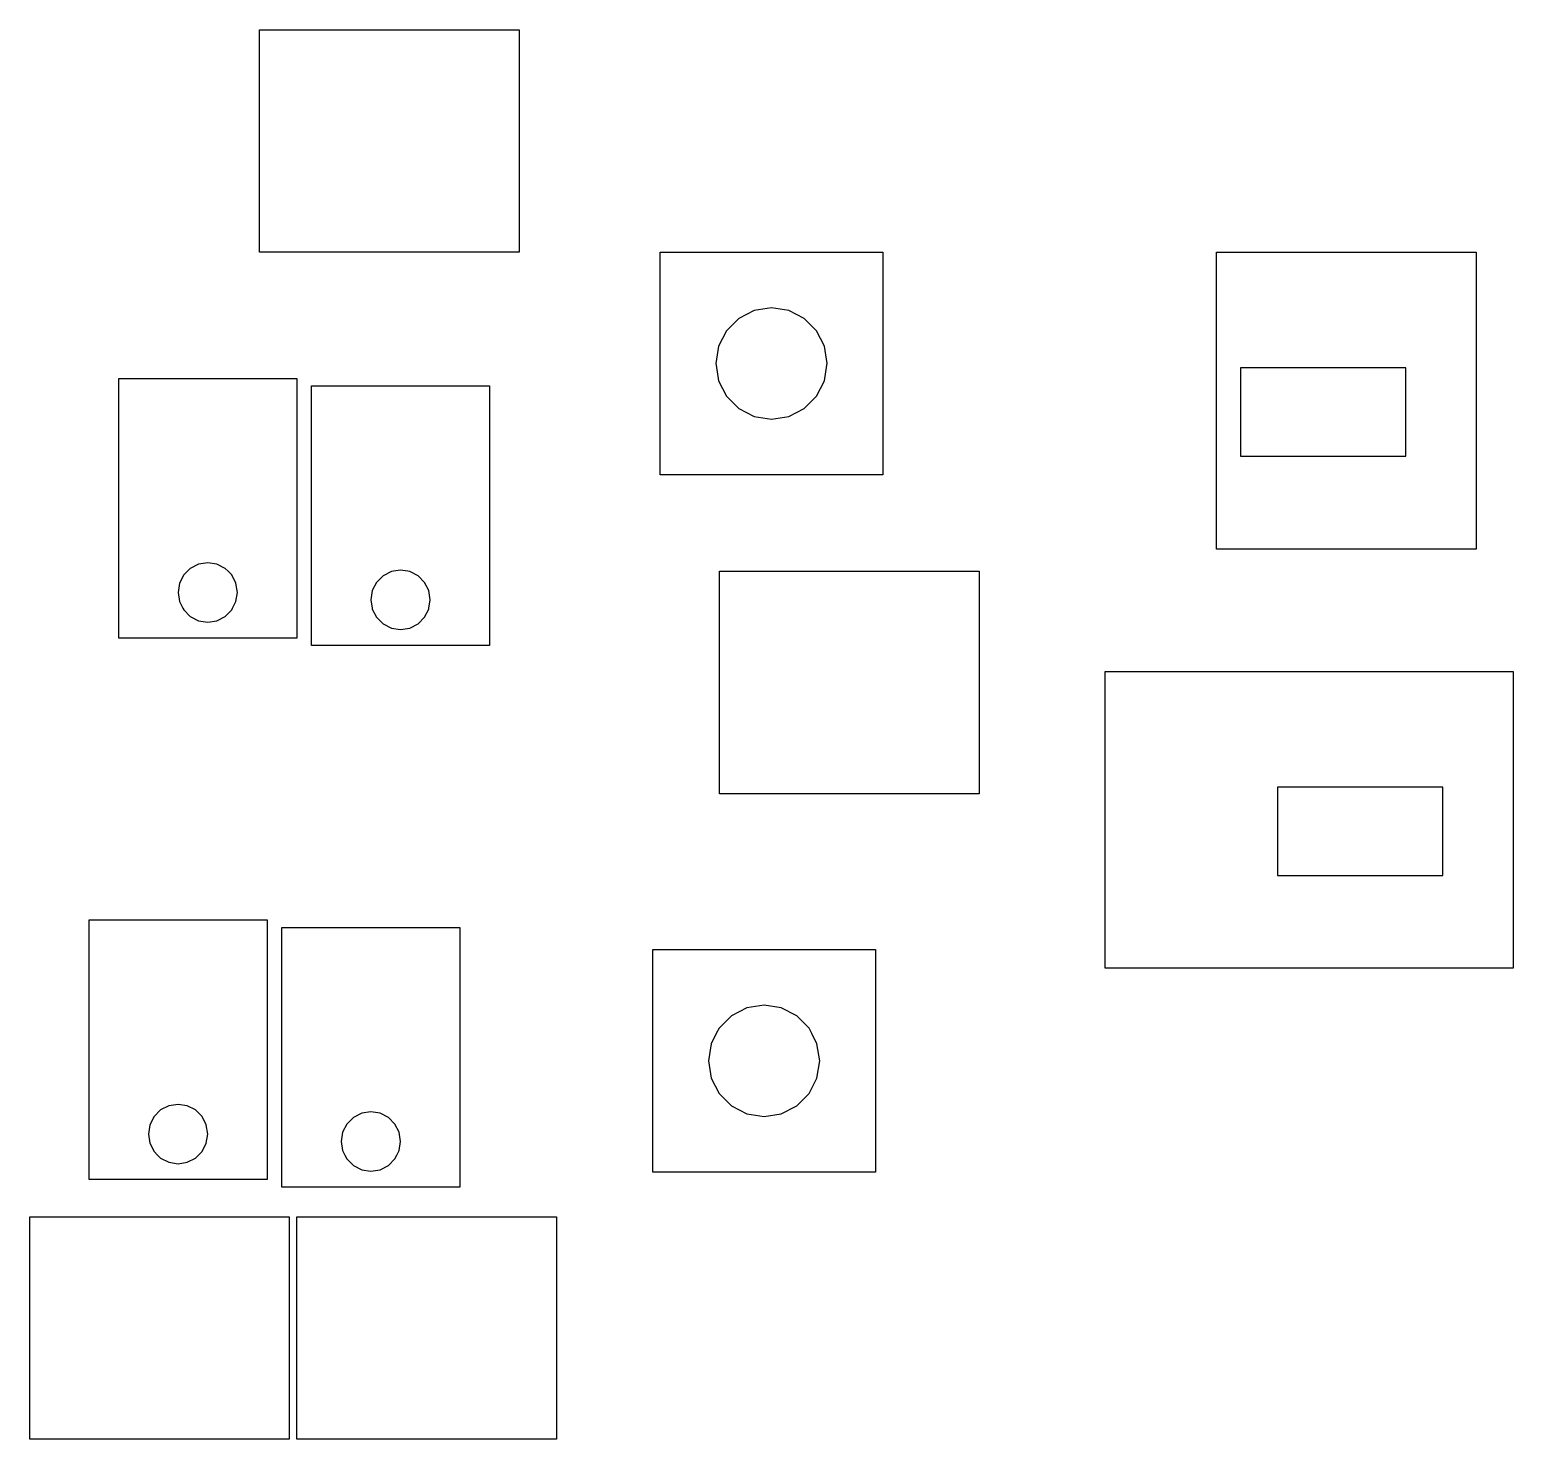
# Model space of a CAD drawing. Header units: millimetres. Extents: x 86 to 286, y 60 to 250.
import ezdxf

# ---------------------------------------------------------------- set-up
doc = ezdxf.new("R2010")
doc.units = ezdxf.units.MM
doc.layers.get('0').update_dxf_attribs({"lineweight": 25, "true_color": 0xffffff})

msp = doc.modelspace()

# ---------------------------------------------------------------- linework, layer by layer
at = {"flags": 128}
for points in [[(117, 220), (117, 250), (152, 250), (152, 220), (148, 220), (124, 220), (122, 220), (117, 220)], [(201, 220), (201, 197.5), (201, 190), (178.5, 190), (171, 190), (171, 220), (178.5, 220), (193.5, 220), (201, 220)], [(246, 180), (246, 190), (246, 220), (249.2, 220), (271.5, 220), (281, 220), (281, 190), (281, 180), (246, 180)], [(193.47, 204.8), (193.5, 205), (193.13, 207.32), (192.07, 209.41), (190.41, 211.07), (188.32, 212.13), (186, 212.5), (183.68, 212.13), (181.59, 211.07), (179.93, 209.41), (178.87, 207.32), (178.5, 205), (178.53, 204.8), (178.87, 202.68), (179.93, 200.59), (181.59, 198.93), (183.68, 197.87), (186, 197.5), (188.32, 197.87), (190.41, 198.93), (192.07, 200.59), (193.13, 202.68), (193.47, 204.8)], [(249.2, 204.4), (249.2, 192.5), (271.5, 192.5), (271.5, 204.4), (249.2, 204.4)], [(122, 168), (106, 168), (98, 168), (98, 177), (98, 190), (98, 203), (122, 203), (122, 190), (122, 177), (122, 170.15), (122, 168)], [(148, 167), (132, 167), (124, 167), (124, 177), (124, 190), (124, 202), (148, 202), (148, 190), (148, 177), (148, 169.15), (148, 167)], [(107.26, 177), (106.76, 176.5), (106.19, 175.39), (106, 174.15), (106.19, 172.91), (106.64, 172.03), (106.76, 171.8), (107.65, 170.91), (108.76, 170.34), (110, 170.15), (111.24, 170.34), (112.35, 170.91), (113.24, 171.8), (113.36, 172.03), (113.81, 172.91), (114, 174.15), (113.81, 175.39), (113.24, 176.5), (112.74, 177), (112.35, 177.39), (111.24, 177.96), (110, 178.15), (108.76, 177.96), (107.65, 177.39), (107.26, 177)], [(136.97, 177), (136, 177.15), (135.03, 177), (134.76, 176.96), (133.65, 176.39), (132.76, 175.5), (132.19, 174.39), (132, 173.15), (132.17, 172.03), (132.19, 171.91), (132.76, 170.8), (133.65, 169.91), (134.76, 169.34), (136, 169.15), (137.24, 169.34), (138.35, 169.91), (139.24, 170.8), (139.81, 171.91), (139.83, 172.03), (140, 173.15), (139.81, 174.39), (139.24, 175.5), (138.35, 176.39), (137.24, 176.96), (136.97, 177)], [(179, 147), (179, 177), (214, 177), (214, 147), (179, 147)], [(231, 123.5), (231, 126), (231, 147), (231, 163.5), (254.2, 163.5), (276.5, 163.5), (286, 163.5), (286, 147), (286, 126), (286, 123.5), (231, 123.5)], [(276.5, 136), (276.5, 147), (276.5, 147.9), (254.2, 147.9), (254.2, 147), (254.2, 136), (276.5, 136)], [(94, 95), (94, 96), (94, 126), (94, 130), (118, 130), (118, 126), (118, 97.15), (118, 96), (118, 95), (94, 95)], [(120, 94), (120, 96), (120, 126), (120, 129), (144, 129), (144, 126), (144, 96.15), (144, 96), (144, 94), (120, 94)], [(200, 126), (200, 103.5), (200, 96), (177.5, 96), (170, 96), (170, 126), (177.5, 126), (192.5, 126), (200, 126)], [(177.87, 113.32), (177.5, 111), (177.87, 108.68), (178.93, 106.59), (180.59, 104.93), (182.68, 103.86), (185, 103.5), (187.32, 103.86), (189.41, 104.93), (191.07, 106.59), (192.13, 108.68), (192.5, 111), (192.13, 113.32), (191.44, 114.69), (191.07, 115.41), (189.41, 117.07), (187.32, 118.14), (185, 118.5), (182.68, 118.14), (180.59, 117.07), (178.93, 115.41), (178.56, 114.69), (177.87, 113.32)], [(104.76, 97.34), (106, 97.15), (107.24, 97.34), (108.35, 97.91), (108.75, 98.3), (109.24, 98.8), (109.81, 99.91), (110, 101.15), (109.81, 102.39), (109.24, 103.5), (108.35, 104.39), (107.24, 104.96), (106, 105.15), (104.76, 104.96), (103.65, 104.39), (102.76, 103.5), (102.19, 102.39), (102, 101.15), (102.19, 99.91), (102.76, 98.8), (103.25, 98.3), (103.65, 97.91), (104.76, 97.34)], [(130.76, 96.34), (132, 96.15), (133.24, 96.34), (134.35, 96.91), (135.24, 97.8), (135.5, 98.3), (135.81, 98.91), (136, 100.15), (135.81, 101.39), (135.24, 102.5), (134.35, 103.39), (133.24, 103.96), (132, 104.15), (130.76, 103.96), (129.65, 103.39), (128.76, 102.5), (128.19, 101.39), (128, 100.15), (128.19, 98.91), (128.5, 98.3), (128.76, 97.8), (129.65, 96.91), (130.76, 96.34)], [(86, 60), (86, 90), (94, 90), (118, 90), (120, 90), (121, 90), (121, 60), (86, 60)], [(122, 60), (122, 90), (144, 90), (157, 90), (157, 60), (122, 60)]]:
    msp.add_lwpolyline(points, dxfattribs=at)

doc.saveas('drawing.dxf')
